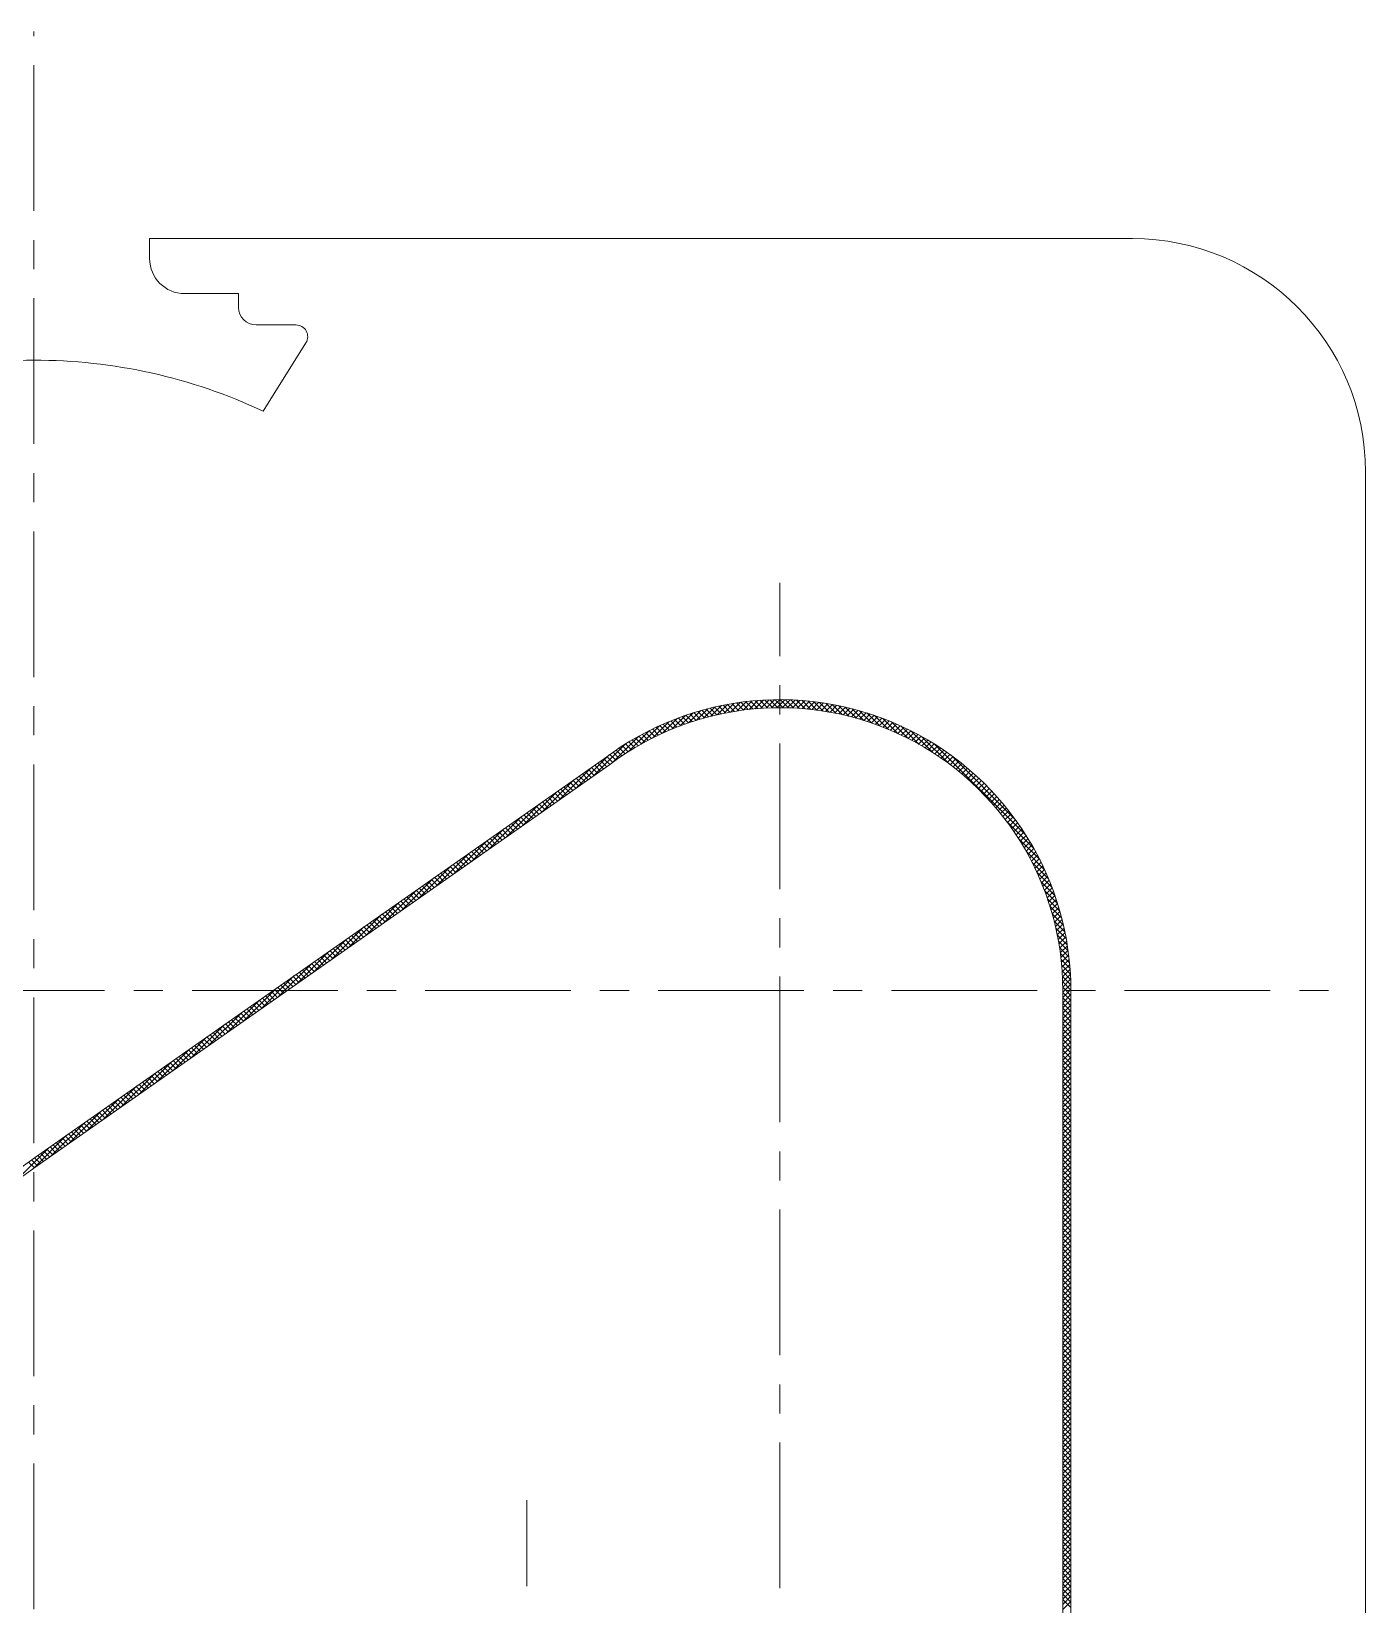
# Model space of a CAD drawing. Header units: millimetres. Extents: x 2882 to 3476, y 1065 to 1485.
# Drawn here: x 3147.49 to 3170.38, y 1157.31 to 1184.31 of the extents above; entities that cross this region are included whole.
import ezdxf

# ---------------------------------------------------------------- set-up
doc = ezdxf.new("R2010")
doc.units = ezdxf.units.MM
doc.linetypes.add('CENTERX2', pattern=[4, 2.5, -0.5, 0.5, -0.5])
for name, color, linetype, lineweight, true_color in [('1', 1, 'Continuous', 18, 0xff0000), ('2', 2, 'Continuous', 18, 0xffff00), ('3', 3, 'CENTERX2', 18, 0x00ff00)]:
    doc.layers.add(name, color=color, linetype=linetype, lineweight=lineweight, true_color=true_color)

msp = doc.modelspace()

# ---------------------------------------------------------------- linework, layer by layer
at = {"layer": '1'}
for p, q in [((3166.37891, 1180.75853), (3149.51704, 1180.75853)), ((3149.51704, 1180.41534), (3149.51704, 1180.75853)), ((3150.11704, 1179.81534), (3151.04316, 1179.81534)), ((3151.04316, 1179.81534), (3151.04316, 1179.57719)), ((3151.34316, 1179.27719), (3152.02871, 1179.27719)), ((3152.19827, 1178.97112), (3151.4638, 1177.79704)), ((3170.37891, 1176.75853), (3170.37891, 1111.50776)), ((3157.31951, 1171.83606), (3147.55588, 1164.99307)), ((3157.40518, 1171.72734), (3147.53024, 1164.80358)), ((3165.18483, 1167.85292), (3165.18483, 1120.41337)), ((3165.32322, 1167.85292), (3165.32322, 1120.41337)), ((3147.55588, 1164.99307), (3142.04128, 1160.9969)), ((3147.53024, 1164.80358), (3142.0993, 1160.86804))]:
    msp.add_line(p, q, dxfattribs=at)
for centre, radius, start, end in [((3166.37891, 1176.75853), 4, 0, 90), ((3150.11704, 1180.41534), 0.6, 180, 270), ((3151.34316, 1179.57719), 0.3, 180, 270), ((3152.02871, 1179.07719), 0.2, 327.971323, 90), ((3147.51583, 1169.46059), 9.21174, 89.910349, 115.179253), ((3147.54465, 1169.46059), 9.21174, 64.820747, 90.089651), ((3160.33024, 1167.85292), 4.99298, 0, 127.084465), ((3160.33024, 1167.85292), 4.85459, 0, 127.051655)]:
    msp.add_arc(centre, radius, start, end, dxfattribs=at)
at = {"layer": '2'}
for p, q in [((3158.76222, 1172.44731), (3158.97273, 1172.65782)), ((3158.96475, 1172.51152), (3158.85368, 1172.62258)), ((3158.89532, 1172.4906), (3159.09555, 1172.69084)), ((3159.03463, 1172.53143), (3158.92267, 1172.64339)), ((3159.10541, 1172.55046), (3158.99251, 1172.66336)), ((3159.0226, 1172.52809), (3159.21406, 1172.71954)), ((3159.1771, 1172.56857), (3159.06321, 1172.68247)), ((3159.24973, 1172.58574), (3159.13479, 1172.70068)), ((3159.1449, 1172.56058), (3159.32876, 1172.74443)), ((3159.32333, 1172.60194), (3159.20729, 1172.71799)), ((3159.26284, 1172.58871), (3159.44003, 1172.7659)), ((3159.39793, 1172.61715), (3159.28072, 1172.73435)), ((3159.47355, 1172.63133), (3159.35512, 1172.74976)), ((3159.37692, 1172.61299), (3159.54821, 1172.78428)), ((3159.55024, 1172.64444), (3159.43051, 1172.76417)), ((3159.48754, 1172.63381), (3159.65357, 1172.79984)), ((3159.62803, 1172.65646), (3159.50693, 1172.77756)), ((3159.70695, 1172.66734), (3159.58441, 1172.78988)), ((3159.59505, 1172.65152), (3159.75634, 1172.81281)), ((3159.78706, 1172.67703), (3159.66298, 1172.80112)), ((3159.69973, 1172.66639), (3159.85674, 1172.8234)), ((3159.8684, 1172.6855), (3159.74268, 1172.81121)), ((3159.8018, 1172.67867), (3159.95491, 1172.83178)), ((3159.95102, 1172.69268), (3159.82357, 1172.82013)), ((3159.90148, 1172.68854), (3160.05103, 1172.83809)), ((3160.03497, 1172.69853), (3159.90568, 1172.82782)), ((3160.12033, 1172.70297), (3159.98907, 1172.83423)), ((3159.99894, 1172.6962), (3160.14522, 1172.84247)), ((3160.20715, 1172.70595), (3160.07379, 1172.83931)), ((3160.09432, 1172.70178), (3160.23759, 1172.84504)), ((3160.29552, 1172.70739), (3160.15991, 1172.843)), ((3160.18777, 1172.70542), (3160.32825, 1172.8459)), ((3160.38551, 1172.7072), (3160.24749, 1172.84522)), ((3160.2794, 1172.70725), (3160.41729, 1172.84514)), ((3160.47722, 1172.70529), (3160.33661, 1172.8459)), ((3160.36931, 1172.70736), (3160.5048, 1172.84285)), ((3160.57076, 1172.70155), (3160.42736, 1172.84496)), ((3160.4576, 1172.70584), (3160.59085, 1172.8391)), ((3160.66625, 1172.69587), (3160.51981, 1172.8423)), ((3160.54435, 1172.70279), (3160.67551, 1172.83395)), ((3160.76381, 1172.68811), (3160.61409, 1172.83783)), ((3160.62963, 1172.69827), (3160.75883, 1172.82747)), ((3160.8636, 1172.67813), (3160.71031, 1172.83142)), ((3160.71352, 1172.69236), (3160.84089, 1172.81972)), ((3160.79608, 1172.68511), (3160.92171, 1172.81075)), ((3160.96579, 1172.66573), (3160.80859, 1172.82294)), ((3160.87735, 1172.67659), (3161.00136, 1172.80059)), ((3161.0706, 1172.65073), (3160.90909, 1172.81224)), ((3160.9574, 1172.66683), (3161.07988, 1172.78931)), ((3161.17826, 1172.63287), (3161.01199, 1172.79914)), ((3161.03627, 1172.6559), (3161.1573, 1172.77693)), ((3161.114, 1172.64383), (3161.23367, 1172.76349)), ((3161.28905, 1172.61189), (3161.11748, 1172.78345)), ((3161.19064, 1172.63066), (3161.30901, 1172.74903)), ((3161.4033, 1172.58743), (3161.22581, 1172.76493)), ((3161.26621, 1172.61643), (3161.38336, 1172.73358)), ((3161.52144, 1172.5591), (3161.33724, 1172.7433)), ((3161.34076, 1172.60118), (3161.45675, 1172.71716)), ((3161.41431, 1172.58492), (3161.5292, 1172.69981)), ((3161.64396, 1172.52638), (3161.4521, 1172.71824)), ((3161.4869, 1172.56771), (3161.60074, 1172.68155)), ((3161.55854, 1172.54955), (3161.6714, 1172.66241)), ((3161.77151, 1172.48863), (3161.57081, 1172.68933)), ((3161.62928, 1172.53048), (3161.74119, 1172.6424)), ((3161.90492, 1172.44503), (3161.69386, 1172.65609)), ((3157.94964, 1172.08374), (3158.26438, 1172.39848)), ((3158.14213, 1172.18642), (3158.42297, 1172.46727)), ((3158.31072, 1172.26751), (3158.20651, 1172.37173)), ((3158.3727, 1172.29534), (3158.26794, 1172.4001)), ((3158.31495, 1172.26945), (3158.57135, 1172.52584)), ((3158.4354, 1172.32245), (3158.33008, 1172.42777)), ((3158.49883, 1172.34881), (3158.39292, 1172.45473)), ((3158.56302, 1172.37443), (3158.45647, 1172.48097)), ((3158.47387, 1172.33856), (3158.71154, 1172.57624)), ((3158.62797, 1172.39928), (3158.52076, 1172.50649)), ((3158.6937, 1172.42335), (3158.5858, 1172.53125)), ((3158.62224, 1172.39713), (3158.84499, 1172.61988)), ((3158.76023, 1172.44663), (3158.65159, 1172.55526)), ((3158.82757, 1172.46909), (3158.71816, 1172.5785)), ((3158.89573, 1172.49073), (3158.78552, 1172.60094)), ((3161.69912, 1172.51052), (3161.81014, 1172.62154)), ((3161.76809, 1172.48969), (3161.87827, 1172.59987)), ((3162.04527, 1172.39448), (3161.82186, 1172.61789)), ((3161.83622, 1172.46802), (3161.94558, 1172.57738)), ((3161.90351, 1172.44551), (3162.01211, 1172.55411)), ((3162.1941, 1172.33546), (3161.95561, 1172.57394)), ((3161.97, 1172.42219), (3162.07787, 1172.53006)), ((3162.03569, 1172.39808), (3162.14287, 1172.50526)), ((3162.3536, 1172.26575), (3162.09617, 1172.52319)), ((3162.10061, 1172.37319), (3162.20712, 1172.47971)), ((3162.16476, 1172.34754), (3162.27065, 1172.45343)), ((3162.22816, 1172.32114), (3162.33345, 1172.42643)), ((3162.52723, 1172.18193), (3162.24499, 1172.46417)), ((3162.29082, 1172.294), (3162.39555, 1172.39873)), ((3162.35276, 1172.26614), (3162.45695, 1172.37033)), ((3162.72089, 1172.07807), (3162.40414, 1172.39481)), ((3157.13298, 1171.53648), (3157.68261, 1172.08611)), ((3157.43875, 1171.75246), (3157.90191, 1172.21561)), ((3157.7839, 1171.98611), (3157.6834, 1172.08661)), ((3157.72592, 1171.94982), (3158.09244, 1172.31634)), ((3157.83979, 1172.02002), (3157.73897, 1172.12085)), ((3157.89633, 1172.05329), (3157.79516, 1172.15446)), ((3157.95351, 1172.08591), (3157.85198, 1172.18744)), ((3158.01135, 1172.11787), (3157.90943, 1172.21979)), ((3158.06986, 1172.14917), (3157.96753, 1172.2515)), ((3158.12904, 1172.17979), (3158.02628, 1172.28255)), ((3158.18891, 1172.20973), (3158.08568, 1172.31295)), ((3158.24946, 1172.23897), (3158.14576, 1172.34268)), ((3162.41399, 1172.23756), (3162.51767, 1172.34124)), ((3162.47451, 1172.20828), (3162.57771, 1172.31148)), ((3162.53434, 1172.17831), (3162.63708, 1172.28105)), ((3162.94665, 1171.94211), (3162.57685, 1172.31192)), ((3162.59349, 1172.14766), (3162.6958, 1172.24997)), ((3162.65197, 1172.11633), (3162.75386, 1172.21823)), ((3162.70977, 1172.08434), (3162.81129, 1172.18585)), ((3162.76693, 1172.05169), (3162.86808, 1172.15284)), ((3163.2389, 1171.73966), (3162.76848, 1172.21008)), ((3162.82343, 1172.01838), (3162.92423, 1172.11919)), ((3162.87928, 1171.98444), (3162.97977, 1172.08493)), ((3156.83249, 1171.3258), (3157.40842, 1171.90173)), ((3157.41024, 1171.73115), (3157.31145, 1171.82995)), ((3157.46178, 1171.76942), (3157.36279, 1171.86841)), ((3157.51392, 1171.80708), (3157.41473, 1171.90627)), ((3157.56667, 1171.84413), (3157.46726, 1171.94355)), ((3157.62004, 1171.88056), (3157.52039, 1171.98022)), ((3157.67404, 1171.91637), (3157.57412, 1172.01629)), ((3157.72865, 1171.95156), (3157.62845, 1172.05176)), ((3162.9345, 1171.94986), (3163.03469, 1172.05004)), ((3162.98909, 1171.91464), (3163.089, 1172.01455)), ((3164.55606, 1170.51231), (3162.98963, 1172.07874)), ((3163.04305, 1171.8788), (3163.1427, 1171.97845)), ((3163.09639, 1171.84234), (3163.1958, 1171.94174)), ((3163.14912, 1171.80526), (3163.2483, 1171.90444)), ((3163.20123, 1171.76757), (3163.30021, 1171.86655)), ((3163.25273, 1171.72927), (3163.35152, 1171.82806)), ((3164.36752, 1170.79065), (3163.26797, 1171.8902)), ((3156.53205, 1171.11516), (3157.09699, 1171.6801)), ((3157.04087, 1171.47191), (3156.94159, 1171.57119)), ((3157.09366, 1171.50892), (3156.99439, 1171.60819)), ((3157.14645, 1171.54593), (3157.04719, 1171.6452)), ((3157.19924, 1171.58294), (3157.09999, 1171.6822)), ((3157.25203, 1171.61996), (3157.15278, 1171.71921)), ((3157.30482, 1171.65697), (3157.20558, 1171.75621)), ((3157.35931, 1171.69228), (3157.25838, 1171.79321)), ((3163.30363, 1171.69037), (3163.40225, 1171.78899)), ((3163.35393, 1171.65086), (3163.4524, 1171.74933)), ((3163.40363, 1171.61076), (3163.50196, 1171.70909)), ((3163.45273, 1171.57006), (3163.55095, 1171.66827)), ((3163.50124, 1171.52876), (3163.59935, 1171.62688)), ((3163.54916, 1171.48688), (3163.64719, 1171.58491)), ((3156.23184, 1170.90475), (3156.79678, 1171.4697)), ((3156.61856, 1171.1758), (3156.51921, 1171.27515)), ((3156.67135, 1171.21281), (3156.57319, 1171.31097)), ((3156.72414, 1171.24983), (3156.6248, 1171.34916)), ((3156.77693, 1171.28684), (3156.6776, 1171.38617)), ((3156.82972, 1171.32385), (3156.7304, 1171.42317)), ((3156.88251, 1171.36087), (3156.7832, 1171.46017)), ((3156.93529, 1171.39788), (3156.83599, 1171.49718)), ((3156.98808, 1171.43489), (3156.88879, 1171.53418)), ((3163.59648, 1171.4444), (3163.69445, 1171.54236)), ((3163.64322, 1171.40134), (3163.74113, 1171.49925)), ((3163.68937, 1171.35768), (3163.78724, 1171.45556)), ((3163.73493, 1171.31344), (3163.83279, 1171.4113)), ((3163.7799, 1171.26861), (3163.87776, 1171.36647)), ((3163.82429, 1171.22319), (3163.92216, 1171.32106)), ((3163.86808, 1171.17719), (3163.96599, 1171.27509)), ((3155.63142, 1170.48394), (3156.19637, 1171.04889)), ((3155.93163, 1170.69435), (3156.49658, 1171.25929)), ((3156.24898, 1170.91676), (3156.14962, 1171.01612)), ((3156.30178, 1170.95377), (3156.20242, 1171.05313)), ((3156.35457, 1170.99077), (3156.25522, 1171.09013)), ((3156.40737, 1171.02778), (3156.30801, 1171.12714)), ((3156.46017, 1171.06478), (3156.36081, 1171.16414)), ((3156.51297, 1171.10179), (3156.41361, 1171.20114)), ((3156.56577, 1171.13879), (3156.46641, 1171.23815)), ((3163.91129, 1171.13059), (3164.00924, 1171.22854)), ((3163.95391, 1171.08341), (3164.05193, 1171.18142)), ((3163.99594, 1171.03564), (3164.09404, 1171.13373)), ((3164.03738, 1170.98728), (3164.13557, 1171.08546)), ((3164.07823, 1170.93832), (3164.17653, 1171.03662)), ((3155.33121, 1170.27354), (3155.89616, 1170.83848)), ((3155.87939, 1170.65773), (3155.78003, 1170.75709)), ((3155.93219, 1170.69474), (3155.83283, 1170.7941)), ((3155.98499, 1170.73174), (3155.88563, 1170.8311)), ((3156.03778, 1170.76875), (3155.93843, 1170.8681)), ((3156.09058, 1170.80575), (3155.99122, 1170.90511)), ((3156.14338, 1170.84276), (3156.04402, 1170.94211)), ((3156.19618, 1170.87976), (3156.09682, 1170.97912)), ((3164.11848, 1170.88876), (3164.21691, 1170.9872)), ((3164.15813, 1170.83861), (3164.25671, 1170.93719)), ((3164.19718, 1170.78786), (3164.29592, 1170.88661)), ((3164.6874, 1170.29116), (3164.21698, 1170.76158)), ((3164.23562, 1170.7365), (3164.33455, 1170.83543)), ((3164.27346, 1170.68454), (3164.37259, 1170.78367)), ((3155.03101, 1170.06313), (3155.59595, 1170.62808)), ((3155.5098, 1170.3987), (3155.41044, 1170.49806)), ((3155.5626, 1170.43571), (3155.46324, 1170.53506)), ((3155.6154, 1170.47271), (3155.51604, 1170.57207)), ((3155.6682, 1170.50972), (3155.56884, 1170.60907)), ((3155.721, 1170.54672), (3155.62164, 1170.64608)), ((3155.77379, 1170.58372), (3155.67444, 1170.68308)), ((3155.82659, 1170.62073), (3155.72723, 1170.72009)), ((3164.31069, 1170.63197), (3164.41004, 1170.73131)), ((3164.3473, 1170.57878), (3164.44689, 1170.67836)), ((3164.38329, 1170.52497), (3164.48313, 1170.62481)), ((3164.41866, 1170.47053), (3164.51878, 1170.57065)), ((3164.78924, 1170.09952), (3164.41943, 1170.46933)), ((3164.4534, 1170.41547), (3164.55381, 1170.51588)), ((3154.43059, 1169.64232), (3154.99554, 1170.20726)), ((3154.7308, 1169.85272), (3155.29574, 1170.41767)), ((3155.08742, 1170.10267), (3154.98806, 1170.20203)), ((3155.14022, 1170.13967), (3155.04086, 1170.23903)), ((3155.19301, 1170.17668), (3155.09366, 1170.27603)), ((3155.24581, 1170.21368), (3155.14645, 1170.31304)), ((3155.29861, 1170.25068), (3155.19925, 1170.35004)), ((3155.35141, 1170.28769), (3155.25205, 1170.38705)), ((3155.40421, 1170.32469), (3155.30485, 1170.42405)), ((3155.457, 1170.3617), (3155.35765, 1170.46106)), ((3164.4875, 1170.35976), (3164.58823, 1170.46049)), ((3164.52096, 1170.30342), (3164.62202, 1170.40448)), ((3164.55377, 1170.24643), (3164.65519, 1170.34785)), ((3164.87213, 1169.92682), (3164.55539, 1170.24357)), ((3164.58592, 1170.18878), (3164.68773, 1170.29058)), ((3164.61741, 1170.13047), (3164.71962, 1170.23267)), ((3154.13038, 1169.43191), (3154.69533, 1169.99686)), ((3154.71783, 1169.84364), (3154.61847, 1169.94299)), ((3154.77063, 1169.88064), (3154.67127, 1169.98)), ((3154.82343, 1169.91765), (3154.72407, 1170.017)), ((3154.87622, 1169.95465), (3154.77687, 1170.05401)), ((3154.92902, 1169.99165), (3154.82967, 1170.09101)), ((3154.98182, 1170.02866), (3154.88246, 1170.12802)), ((3155.03462, 1170.06566), (3154.93526, 1170.16502)), ((3164.64823, 1170.07148), (3164.75087, 1170.17412)), ((3164.94149, 1169.76767), (3164.65925, 1170.0499)), ((3164.67837, 1170.01182), (3164.78146, 1170.1149)), ((3164.70782, 1169.95146), (3164.81138, 1170.05503)), ((3164.73657, 1169.89041), (3164.84063, 1169.99447)), ((3164.76461, 1169.82864), (3164.8692, 1169.93324)), ((3153.83017, 1169.22151), (3154.39512, 1169.78645)), ((3154.34824, 1169.58461), (3154.24889, 1169.68396)), ((3154.40104, 1169.62161), (3154.30168, 1169.72097)), ((3154.45384, 1169.65861), (3154.35448, 1169.75797)), ((3154.50664, 1169.69562), (3154.40728, 1169.79498)), ((3154.55944, 1169.73262), (3154.46008, 1169.83198)), ((3154.61223, 1169.76963), (3154.51288, 1169.86899)), ((3154.66503, 1169.80663), (3154.56567, 1169.90599)), ((3165.00051, 1169.61885), (3164.74307, 1169.87628)), ((3164.79192, 1169.76616), (3164.89707, 1169.87131)), ((3165.05126, 1169.47829), (3164.81278, 1169.71678)), ((3164.8185, 1169.70294), (3164.92425, 1169.80868)), ((3164.84434, 1169.63897), (3164.9507, 1169.74533)), ((3164.86942, 1169.57425), (3164.97643, 1169.68126)), ((3153.52997, 1169.0111), (3154.09491, 1169.57605)), ((3153.92586, 1169.28857), (3153.8265, 1169.38793)), ((3153.97866, 1169.32557), (3153.8793, 1169.42493)), ((3154.03145, 1169.36258), (3153.9321, 1169.46194)), ((3154.08425, 1169.39958), (3153.98489, 1169.49894)), ((3154.13705, 1169.43659), (3154.03769, 1169.53595)), ((3154.18985, 1169.47359), (3154.09049, 1169.57295)), ((3154.24265, 1169.5106), (3154.14329, 1169.60995)), ((3154.29545, 1169.5476), (3154.19609, 1169.64696)), ((3165.09521, 1169.34454), (3164.8718, 1169.56795)), ((3164.89372, 1169.50874), (3165.00141, 1169.61644)), ((3164.91723, 1169.44245), (3165.02565, 1169.55087)), ((3165.13341, 1169.21654), (3164.92235, 1169.4276)), ((3164.93993, 1169.37536), (3165.04911, 1169.48453)), ((3164.96181, 1169.30743), (3165.07179, 1169.41741)), ((3152.92955, 1168.59029), (3153.49449, 1169.15524)), ((3153.22976, 1168.8007), (3153.7947, 1169.36564)), ((3153.55627, 1169.02954), (3153.45691, 1169.1289)), ((3153.60907, 1169.06654), (3153.50971, 1169.1659)), ((3153.66187, 1169.10355), (3153.56251, 1169.20291)), ((3153.71467, 1169.14055), (3153.61531, 1169.23991)), ((3153.76746, 1169.17756), (3153.66811, 1169.27691)), ((3153.82026, 1169.21456), (3153.7209, 1169.31392)), ((3153.87306, 1169.25157), (3153.7737, 1169.35092)), ((3165.16665, 1169.09349), (3164.96595, 1169.29419)), ((3164.98285, 1169.23867), (3165.09366, 1169.34948)), ((3165.00302, 1169.16904), (3165.11472, 1169.28073)), ((3165.19556, 1168.97478), (3165.0037, 1169.16664)), ((3165.02231, 1169.09853), (3165.13494, 1169.21115)), ((3165.04069, 1169.0271), (3165.15429, 1169.1407)), ((3152.62934, 1168.37989), (3153.19429, 1168.94483)), ((3153.18668, 1168.77051), (3153.08733, 1168.86987)), ((3153.23948, 1168.80751), (3153.14012, 1168.90687)), ((3153.29228, 1168.84452), (3153.19292, 1168.94388)), ((3153.34508, 1168.88152), (3153.24572, 1168.98088)), ((3153.39788, 1168.91853), (3153.29852, 1169.01788)), ((3153.45067, 1168.95553), (3153.35132, 1169.05489)), ((3153.50347, 1168.99253), (3153.40411, 1169.09189)), ((3165.22062, 1168.85992), (3165.03642, 1169.04412)), ((3165.05814, 1168.95475), (3165.17277, 1169.06938)), ((3165.24225, 1168.74848), (3165.06475, 1168.92598)), ((3165.07463, 1168.88143), (3165.19035, 1168.99715)), ((3165.09013, 1168.80713), (3165.20699, 1168.92399)), ((3165.10461, 1168.73181), (3165.22268, 1168.84988)), ((3152.32913, 1168.16948), (3152.89408, 1168.73443)), ((3152.7643, 1168.47447), (3152.66494, 1168.57383)), ((3152.8171, 1168.51148), (3152.71774, 1168.61084)), ((3152.8699, 1168.54848), (3152.77054, 1168.64784)), ((3152.92269, 1168.58549), (3152.82334, 1168.68484)), ((3152.97549, 1168.62249), (3152.87613, 1168.72185)), ((3153.02829, 1168.6595), (3152.92893, 1168.75885)), ((3153.08109, 1168.6965), (3152.98173, 1168.79586)), ((3153.13389, 1168.7335), (3153.03453, 1168.83286)), ((3165.26077, 1168.64016), (3165.08921, 1168.81172)), ((3165.27646, 1168.53467), (3165.11019, 1168.70094)), ((3165.11804, 1168.65544), (3165.23738, 1168.77478)), ((3165.28956, 1168.43177), (3165.12805, 1168.59328)), ((3165.13038, 1168.57798), (3165.25107, 1168.69867)), ((3165.1416, 1168.49939), (3165.26371, 1168.62151)), ((3151.72872, 1167.74867), (3152.29366, 1168.31361)), ((3152.02893, 1167.95907), (3152.59387, 1168.52402)), ((3152.39471, 1168.21544), (3152.29535, 1168.3148)), ((3152.44751, 1168.25245), (3152.34815, 1168.3518)), ((3152.50031, 1168.28945), (3152.40095, 1168.38881)), ((3152.55311, 1168.32646), (3152.45375, 1168.42581)), ((3152.6059, 1168.36346), (3152.50655, 1168.46282)), ((3152.6587, 1168.40046), (3152.55934, 1168.49982)), ((3152.7115, 1168.43747), (3152.61214, 1168.53683)), ((3165.30026, 1168.33127), (3165.14305, 1168.48847)), ((3165.15164, 1168.41963), (3165.27527, 1168.54326)), ((3165.30874, 1168.23299), (3165.15545, 1168.38628)), ((3165.16047, 1168.33866), (3165.2857, 1168.46389)), ((3165.16804, 1168.25642), (3165.29497, 1168.38335)), ((3151.42851, 1167.53826), (3151.99345, 1168.10321)), ((3152.02512, 1167.95641), (3151.92577, 1168.05577)), ((3152.07792, 1167.99342), (3151.97856, 1168.09277)), ((3152.13072, 1168.03042), (3152.03136, 1168.12978)), ((3152.18352, 1168.06742), (3152.08416, 1168.16678)), ((3152.23632, 1168.10443), (3152.13696, 1168.20379)), ((3152.28912, 1168.14143), (3152.18976, 1168.24079)), ((3152.34191, 1168.17844), (3152.24256, 1168.2778)), ((3165.31515, 1168.13677), (3165.16543, 1168.28649)), ((3165.31962, 1168.04249), (3165.17319, 1168.18893)), ((3165.17428, 1168.17286), (3165.30302, 1168.3016)), ((3165.32228, 1167.95004), (3165.17887, 1168.09344)), ((3165.17914, 1168.08792), (3165.30982, 1168.21859)), ((3165.18256, 1168.00153), (3165.31529, 1168.13427)), ((3165.18445, 1167.91363), (3165.31939, 1168.04856)), ((3151.1283, 1167.32786), (3151.69325, 1167.8928)), ((3151.65554, 1167.69738), (3151.55618, 1167.79674)), ((3151.70834, 1167.73438), (3151.60898, 1167.83374)), ((3151.76113, 1167.77139), (3151.66178, 1167.87075)), ((3151.81393, 1167.80839), (3151.71457, 1167.90775)), ((3151.86673, 1167.8454), (3151.76737, 1167.94476)), ((3151.91953, 1167.8824), (3151.82017, 1167.98176)), ((3151.97233, 1167.91941), (3151.87297, 1168.01876)), ((3165.32322, 1167.85929), (3165.18261, 1167.9999)), ((3165.32322, 1167.76949), (3165.18452, 1167.90819)), ((3165.32322, 1167.67968), (3165.18471, 1167.8182)), ((3165.18475, 1167.82412), (3165.32204, 1167.96142)), ((3165.18483, 1167.7344), (3165.32318, 1167.87275)), ((3165.18483, 1167.6446), (3165.32322, 1167.78299)), ((3150.82809, 1167.11745), (3151.39304, 1167.6824)), ((3151.23315, 1167.40135), (3151.13379, 1167.5007)), ((3151.28595, 1167.43835), (3151.18659, 1167.53771)), ((3151.33875, 1167.47535), (3151.23939, 1167.57471)), ((3151.39155, 1167.51236), (3151.29219, 1167.61172)), ((3151.44435, 1167.54936), (3151.34499, 1167.64872)), ((3151.49714, 1167.58637), (3151.39779, 1167.68573)), ((3151.54994, 1167.62337), (3151.45058, 1167.72273)), ((3151.60274, 1167.66038), (3151.50338, 1167.75973)), ((3165.32322, 1167.58988), (3165.18483, 1167.72827)), ((3165.18483, 1167.5548), (3165.32322, 1167.69319)), ((3165.32322, 1167.50008), (3165.18483, 1167.63847)), ((3165.18483, 1167.46499), (3165.32322, 1167.60338)), ((3165.32322, 1167.41028), (3165.18483, 1167.54867)), ((3165.18483, 1167.37519), (3165.32322, 1167.51358)), ((3150.22768, 1166.69664), (3150.79262, 1167.26159)), ((3150.52788, 1166.90705), (3151.09283, 1167.47199)), ((3150.86357, 1167.14231), (3150.76421, 1167.24167)), ((3150.91636, 1167.17932), (3150.81701, 1167.27868)), ((3150.96916, 1167.21632), (3150.8698, 1167.31568)), ((3151.02196, 1167.25333), (3150.9226, 1167.35269)), ((3151.07476, 1167.29033), (3150.9754, 1167.38969)), ((3151.12756, 1167.32734), (3151.0282, 1167.42669)), ((3151.18035, 1167.36434), (3151.081, 1167.4637)), ((3165.32322, 1167.32047), (3165.18483, 1167.45886)), ((3165.18483, 1167.28539), (3165.32322, 1167.42378)), ((3165.32322, 1167.23067), (3165.18483, 1167.36906)), ((3165.18483, 1167.19559), (3165.32322, 1167.33398)), ((3165.32322, 1167.14087), (3165.18483, 1167.27926)), ((3165.18483, 1167.10578), (3165.32322, 1167.24417)), ((3149.92747, 1166.48624), (3150.49241, 1167.05118)), ((3150.49398, 1166.88328), (3150.39462, 1166.98264)), ((3150.54678, 1166.92029), (3150.44742, 1167.01965)), ((3150.59957, 1166.95729), (3150.50022, 1167.05665)), ((3150.65237, 1166.9943), (3150.55301, 1167.09365)), ((3150.70517, 1167.0313), (3150.60581, 1167.13066)), ((3150.75797, 1167.06831), (3150.65861, 1167.16766)), ((3150.81077, 1167.10531), (3150.71141, 1167.20467)), ((3165.32322, 1167.05107), (3165.18483, 1167.18946)), ((3165.18483, 1167.01598), (3165.32322, 1167.15437)), ((3165.32322, 1166.96126), (3165.18483, 1167.09965)), ((3165.18483, 1166.92618), (3165.32322, 1167.06457)), ((3165.32322, 1166.87146), (3165.18483, 1167.00985)), ((3165.18483, 1166.83638), (3165.32322, 1166.97477)), ((3149.62726, 1166.27583), (3150.19221, 1166.84078)), ((3150.07159, 1166.58725), (3149.97224, 1166.68661)), ((3150.12439, 1166.62425), (3150.02503, 1166.72361)), ((3150.17719, 1166.66126), (3150.07783, 1166.76062)), ((3150.22999, 1166.69826), (3150.13063, 1166.79762)), ((3150.28279, 1166.73527), (3150.18343, 1166.83462)), ((3150.33558, 1166.77227), (3150.23623, 1166.87163)), ((3150.38838, 1166.80927), (3150.28902, 1166.90863)), ((3150.44118, 1166.84628), (3150.34182, 1166.94564)), ((3165.32322, 1166.78166), (3165.18483, 1166.92005)), ((3165.18483, 1166.74657), (3165.32322, 1166.88496)), ((3165.32322, 1166.69186), (3165.18483, 1166.83024)), ((3165.18483, 1166.65677), (3165.32322, 1166.79516)), ((3165.32322, 1166.60205), (3165.18483, 1166.74044)), ((3165.18483, 1166.56697), (3165.32322, 1166.70536)), ((3149.02684, 1165.85502), (3149.59179, 1166.41997)), ((3149.32705, 1166.06543), (3149.892, 1166.63037)), ((3149.70201, 1166.32822), (3149.60265, 1166.42758)), ((3149.7548, 1166.36522), (3149.65545, 1166.46458)), ((3149.8076, 1166.40223), (3149.70824, 1166.50158)), ((3149.8604, 1166.43923), (3149.76104, 1166.53859)), ((3149.9132, 1166.47623), (3149.81384, 1166.57559)), ((3149.966, 1166.51324), (3149.86664, 1166.6126)), ((3150.01879, 1166.55024), (3149.91944, 1166.6496)), ((3165.32322, 1166.51225), (3165.18483, 1166.65064)), ((3165.18483, 1166.47717), (3165.32322, 1166.61556)), ((3165.32322, 1166.42245), (3165.18483, 1166.56084)), ((3165.18483, 1166.38736), (3165.32322, 1166.52575)), ((3165.32322, 1166.33265), (3165.18483, 1166.47103)), ((3165.18483, 1166.29756), (3165.32322, 1166.43595)), ((3148.72664, 1165.64461), (3149.29158, 1166.20956)), ((3149.33242, 1166.06919), (3149.23306, 1166.16854)), ((3149.38522, 1166.10619), (3149.28586, 1166.20555)), ((3149.43802, 1166.1432), (3149.33866, 1166.24255)), ((3149.49081, 1166.1802), (3149.39146, 1166.27956)), ((3149.54361, 1166.2172), (3149.44425, 1166.31656)), ((3149.59641, 1166.25421), (3149.49705, 1166.35357)), ((3149.64921, 1166.29121), (3149.54985, 1166.39057)), ((3165.32322, 1166.24284), (3165.18483, 1166.38123)), ((3165.18483, 1166.20776), (3165.32322, 1166.34615)), ((3165.32322, 1166.15304), (3165.18483, 1166.29143)), ((3165.18483, 1166.11796), (3165.32322, 1166.25635)), ((3165.32322, 1166.06324), (3165.18483, 1166.20163)), ((3165.18483, 1166.02815), (3165.32322, 1166.16654)), ((3148.42643, 1165.43421), (3148.99137, 1165.99915)), ((3148.91003, 1165.77315), (3148.81068, 1165.87251)), ((3148.96283, 1165.81016), (3148.86347, 1165.90951)), ((3149.01563, 1165.84716), (3148.91627, 1165.94652)), ((3149.06843, 1165.88416), (3148.96907, 1165.98352)), ((3149.12123, 1165.92117), (3149.02187, 1166.02053)), ((3149.17402, 1165.95817), (3149.07467, 1166.05753)), ((3149.22682, 1165.99518), (3149.12746, 1166.09454)), ((3149.27962, 1166.03218), (3149.18026, 1166.13154)), ((3165.32322, 1165.97343), (3165.18483, 1166.11182)), ((3165.18483, 1165.93835), (3165.32322, 1166.07674)), ((3165.32322, 1165.88363), (3165.18483, 1166.02202)), ((3165.18483, 1165.84855), (3165.32322, 1165.98694)), ((3165.32322, 1165.79383), (3165.18483, 1165.93222)), ((3165.18483, 1165.75875), (3165.32322, 1165.89714)), ((3148.12622, 1165.2238), (3148.69117, 1165.78875)), ((3148.54045, 1165.51412), (3148.44109, 1165.61348)), ((3148.59324, 1165.55112), (3148.49389, 1165.65048)), ((3148.64604, 1165.58813), (3148.54668, 1165.68749)), ((3148.69884, 1165.62513), (3148.59948, 1165.72449)), ((3148.75164, 1165.66214), (3148.65228, 1165.7615)), ((3148.80444, 1165.69914), (3148.70508, 1165.7985)), ((3148.85724, 1165.73615), (3148.75788, 1165.8355)), ((3165.32322, 1165.70403), (3165.18483, 1165.84242)), ((3165.18483, 1165.66894), (3165.32322, 1165.80733)), ((3165.32322, 1165.61422), (3165.18483, 1165.75261)), ((3165.18483, 1165.57914), (3165.32322, 1165.71753)), ((3165.32322, 1165.52442), (3165.18483, 1165.66281)), ((3165.18483, 1165.48934), (3165.32322, 1165.62773)), ((3147.51627, 1164.79346), (3148.09075, 1165.36794)), ((3147.82601, 1165.0134), (3148.39096, 1165.57834)), ((3148.17086, 1165.25509), (3148.0715, 1165.35445)), ((3148.22366, 1165.29209), (3148.1243, 1165.39145)), ((3148.27646, 1165.3291), (3148.1771, 1165.42846)), ((3148.32925, 1165.3661), (3148.2299, 1165.46546)), ((3148.38205, 1165.40311), (3148.28269, 1165.50247)), ((3148.43485, 1165.44011), (3148.33549, 1165.53947)), ((3148.48765, 1165.47712), (3148.38829, 1165.57647)), ((3165.32322, 1165.43462), (3165.18483, 1165.57301)), ((3165.18483, 1165.39954), (3165.32322, 1165.53793)), ((3165.32322, 1165.34482), (3165.18483, 1165.48321)), ((3165.18483, 1165.30973), (3165.32322, 1165.44812)), ((3165.32322, 1165.25501), (3165.18483, 1165.3934)), ((3165.18483, 1165.21993), (3165.32322, 1165.35832)), ((3147.19012, 1164.55712), (3147.79054, 1165.15753)), ((3147.80127, 1164.99606), (3147.70191, 1165.09542)), ((3147.85407, 1165.03306), (3147.75471, 1165.13242)), ((3147.90687, 1165.07007), (3147.80751, 1165.16943)), ((3147.95967, 1165.10707), (3147.86031, 1165.20643)), ((3148.01247, 1165.14408), (3147.91311, 1165.24343)), ((3148.06526, 1165.18108), (3147.96591, 1165.28044)), ((3148.11806, 1165.21809), (3148.0187, 1165.31744)), ((3165.32322, 1165.16521), (3165.18483, 1165.3036)), ((3165.18483, 1165.13013), (3165.32322, 1165.26852)), ((3165.32322, 1165.07541), (3165.18483, 1165.2138)), ((3165.18483, 1165.04033), (3165.32322, 1165.17872)), ((3165.32322, 1164.98561), (3165.18483, 1165.124)), ((3165.18483, 1164.95052), (3165.32322, 1165.08891)), ((3147.53865, 1164.80967), (3147.43955, 1164.90877)), ((3147.59155, 1164.84657), (3147.49162, 1164.9465)), ((3147.64434, 1164.88358), (3147.54369, 1164.98423)), ((3147.69713, 1164.9206), (3147.59632, 1165.02141)), ((3147.74847, 1164.95905), (3147.64912, 1165.05841)), ((3165.32322, 1164.8958), (3165.18483, 1165.03419)), ((3165.18483, 1164.86072), (3165.32322, 1164.99911)), ((3165.32322, 1164.806), (3165.18483, 1164.94439)), ((3165.18483, 1164.77092), (3165.32322, 1164.90931)), ((3165.32322, 1164.7162), (3165.18483, 1164.85459)), ((3165.18483, 1164.68112), (3165.32322, 1164.8195)), ((3165.32322, 1164.6264), (3165.18483, 1164.76479)), ((3165.18483, 1164.59131), (3165.32322, 1164.7297)), ((3165.32322, 1164.53659), (3165.18483, 1164.67498)), ((3165.18483, 1164.50151), (3165.32322, 1164.6399)), ((3165.32322, 1164.44679), (3165.18483, 1164.58518)), ((3165.18483, 1164.41171), (3165.32322, 1164.5501)), ((3165.32322, 1164.35699), (3165.18483, 1164.49538)), ((3165.18483, 1164.32191), (3165.32322, 1164.46029)), ((3165.32322, 1164.26719), (3165.18483, 1164.40558)), ((3165.18483, 1164.2321), (3165.32322, 1164.37049)), ((3165.32322, 1164.17738), (3165.18483, 1164.31577)), ((3165.18483, 1164.1423), (3165.32322, 1164.28069)), ((3165.32322, 1164.08758), (3165.18483, 1164.22597)), ((3165.18483, 1164.0525), (3165.32322, 1164.19089)), ((3165.32322, 1163.99778), (3165.18483, 1164.13617)), ((3165.18483, 1163.96269), (3165.32322, 1164.10108)), ((3165.32322, 1163.90798), (3165.18483, 1164.04637)), ((3165.18483, 1163.87289), (3165.32322, 1164.01128)), ((3165.32322, 1163.81817), (3165.18483, 1163.95656)), ((3165.18483, 1163.78309), (3165.32322, 1163.92148)), ((3165.32322, 1163.72837), (3165.18483, 1163.86676)), ((3165.18483, 1163.69329), (3165.32322, 1163.83168)), ((3165.32322, 1163.63857), (3165.18483, 1163.77696)), ((3165.18483, 1163.60348), (3165.32322, 1163.74187)), ((3165.32322, 1163.54877), (3165.18483, 1163.68716)), ((3165.18483, 1163.51368), (3165.32322, 1163.65207)), ((3165.32322, 1163.45896), (3165.18483, 1163.59735)), ((3165.18483, 1163.42388), (3165.32322, 1163.56227)), ((3165.32322, 1163.36916), (3165.18483, 1163.50755)), ((3165.18483, 1163.33408), (3165.32322, 1163.47247)), ((3165.32322, 1163.27936), (3165.18483, 1163.41775)), ((3165.18483, 1163.24427), (3165.32322, 1163.38266)), ((3165.32322, 1163.18956), (3165.18483, 1163.32795)), ((3165.18483, 1163.15447), (3165.32322, 1163.29286)), ((3165.32322, 1163.09975), (3165.18483, 1163.23814)), ((3165.18483, 1163.06467), (3165.32322, 1163.20306)), ((3165.32322, 1163.00995), (3165.18483, 1163.14834)), ((3165.18483, 1162.97487), (3165.32322, 1163.11326)), ((3165.32322, 1162.92015), (3165.18483, 1163.05854)), ((3165.18483, 1162.88506), (3165.32322, 1163.02345)), ((3165.32322, 1162.83035), (3165.18483, 1162.96873)), ((3165.18483, 1162.79526), (3165.32322, 1162.93365)), ((3165.32322, 1162.74054), (3165.18483, 1162.87893)), ((3165.18483, 1162.70546), (3165.32322, 1162.84385)), ((3165.32322, 1162.65074), (3165.18483, 1162.78913)), ((3165.18483, 1162.61566), (3165.32322, 1162.75405)), ((3165.32322, 1162.56094), (3165.18483, 1162.69933)), ((3165.18483, 1162.52585), (3165.32322, 1162.66424)), ((3165.32322, 1162.47114), (3165.18483, 1162.60952)), ((3165.18483, 1162.43605), (3165.32322, 1162.57444)), ((3165.32322, 1162.38133), (3165.18483, 1162.51972)), ((3165.18483, 1162.34625), (3165.32322, 1162.48464)), ((3165.32322, 1162.29153), (3165.18483, 1162.42992)), ((3165.18483, 1162.25645), (3165.32322, 1162.39484)), ((3165.32322, 1162.20173), (3165.18483, 1162.34012)), ((3165.18483, 1162.16664), (3165.32322, 1162.30503)), ((3165.32322, 1162.11192), (3165.18483, 1162.25031)), ((3165.18483, 1162.07684), (3165.32322, 1162.21523)), ((3165.32322, 1162.02212), (3165.18483, 1162.16051)), ((3165.18483, 1161.98704), (3165.32322, 1162.12543)), ((3165.32322, 1161.93232), (3165.18483, 1162.07071)), ((3165.18483, 1161.89724), (3165.32322, 1162.03563)), ((3165.32322, 1161.84252), (3165.18483, 1161.98091)), ((3165.18483, 1161.80743), (3165.32322, 1161.94582)), ((3165.32322, 1161.75271), (3165.18483, 1161.8911)), ((3165.18483, 1161.71763), (3165.32322, 1161.85602)), ((3165.32322, 1161.66291), (3165.18483, 1161.8013)), ((3165.18483, 1161.62783), (3165.32322, 1161.76622)), ((3165.32322, 1161.57311), (3165.18483, 1161.7115)), ((3165.18483, 1161.53803), (3165.32322, 1161.67642)), ((3165.32322, 1161.48331), (3165.18483, 1161.6217)), ((3165.18483, 1161.44822), (3165.32322, 1161.58661)), ((3165.32322, 1161.3935), (3165.18483, 1161.53189)), ((3165.18483, 1161.35842), (3165.32322, 1161.49681)), ((3165.32322, 1161.3037), (3165.18483, 1161.44209)), ((3165.18483, 1161.26862), (3165.32322, 1161.40701)), ((3165.32322, 1161.2139), (3165.18483, 1161.35229)), ((3165.18483, 1161.17882), (3165.32322, 1161.31721)), ((3165.32322, 1161.1241), (3165.18483, 1161.26249)), ((3165.18483, 1161.08901), (3165.32322, 1161.2274)), ((3165.32322, 1161.03429), (3165.18483, 1161.17268)), ((3165.18483, 1160.99921), (3165.32322, 1161.1376)), ((3165.32322, 1160.94449), (3165.18483, 1161.08288)), ((3165.18483, 1160.90941), (3165.32322, 1161.0478)), ((3165.32322, 1160.85469), (3165.18483, 1160.99308)), ((3165.18483, 1160.81961), (3165.32322, 1160.95799)), ((3165.32322, 1160.76489), (3165.18483, 1160.90328)), ((3165.18483, 1160.7298), (3165.32322, 1160.86819)), ((3165.32322, 1160.67508), (3165.18483, 1160.81347)), ((3165.18483, 1160.64), (3165.32322, 1160.77839)), ((3165.32322, 1160.58528), (3165.18483, 1160.72367)), ((3165.18483, 1160.5502), (3165.32322, 1160.68859)), ((3165.32322, 1160.49548), (3165.18483, 1160.63387)), ((3165.18483, 1160.4604), (3165.32322, 1160.59878)), ((3165.32322, 1160.40568), (3165.18483, 1160.54407)), ((3165.18483, 1160.37059), (3165.32322, 1160.50898)), ((3165.32322, 1160.31587), (3165.18483, 1160.45426)), ((3165.18483, 1160.28079), (3165.32322, 1160.41918)), ((3165.32322, 1160.22607), (3165.18483, 1160.36446)), ((3165.18483, 1160.19099), (3165.32322, 1160.32938)), ((3165.32322, 1160.13627), (3165.18483, 1160.27466)), ((3165.18483, 1160.10118), (3165.32322, 1160.23957)), ((3165.32322, 1160.04647), (3165.18483, 1160.18486)), ((3165.18483, 1160.01138), (3165.32322, 1160.14977)), ((3165.32322, 1159.95666), (3165.18483, 1160.09505)), ((3165.18483, 1159.92158), (3165.32322, 1160.05997)), ((3165.32322, 1159.86686), (3165.18483, 1160.00525)), ((3165.18483, 1159.83178), (3165.32322, 1159.97017)), ((3165.32322, 1159.77706), (3165.18483, 1159.91545)), ((3165.18483, 1159.74197), (3165.32322, 1159.88036)), ((3165.32322, 1159.68726), (3165.18483, 1159.82565)), ((3165.18483, 1159.65217), (3165.32322, 1159.79056)), ((3165.32322, 1159.59745), (3165.18483, 1159.73584)), ((3165.18483, 1159.56237), (3165.32322, 1159.70076)), ((3165.32322, 1159.50765), (3165.18483, 1159.64604)), ((3165.18483, 1159.47257), (3165.32322, 1159.61096)), ((3165.32322, 1159.41785), (3165.18483, 1159.55624)), ((3165.18483, 1159.38276), (3165.32322, 1159.52115)), ((3165.32322, 1159.32805), (3165.18483, 1159.46643)), ((3165.18483, 1159.29296), (3165.32322, 1159.43135)), ((3165.32322, 1159.23824), (3165.18483, 1159.37663)), ((3165.18483, 1159.20316), (3165.32322, 1159.34155)), ((3165.32322, 1159.14844), (3165.18483, 1159.28683)), ((3165.18483, 1159.11336), (3165.32322, 1159.25175)), ((3165.32322, 1159.05864), (3165.18483, 1159.19703)), ((3165.18483, 1159.02355), (3165.32322, 1159.16194)), ((3165.32322, 1158.96884), (3165.18483, 1159.10722)), ((3165.18483, 1158.93375), (3165.32322, 1159.07214)), ((3165.32322, 1158.87903), (3165.18483, 1159.01742)), ((3165.18483, 1158.84395), (3165.32322, 1158.98234)), ((3165.32322, 1158.78923), (3165.18483, 1158.92762)), ((3165.18483, 1158.75415), (3165.32322, 1158.89254)), ((3165.32322, 1158.69943), (3165.18483, 1158.83782)), ((3165.18483, 1158.66434), (3165.32322, 1158.80273)), ((3165.32322, 1158.60962), (3165.18483, 1158.74801)), ((3165.18483, 1158.57454), (3165.32322, 1158.71293)), ((3165.32322, 1158.51982), (3165.18483, 1158.65821)), ((3165.18483, 1158.48474), (3165.32322, 1158.62313)), ((3165.32322, 1158.43002), (3165.18483, 1158.56841)), ((3165.18483, 1158.39494), (3165.32322, 1158.53333)), ((3165.32322, 1158.34022), (3165.18483, 1158.47861)), ((3165.18483, 1158.30513), (3165.32322, 1158.44352)), ((3165.32322, 1158.25041), (3165.18483, 1158.3888)), ((3165.18483, 1158.21533), (3165.32322, 1158.35372)), ((3165.32322, 1158.16061), (3165.18483, 1158.299)), ((3165.18483, 1158.12553), (3165.32322, 1158.26392)), ((3165.32322, 1158.07081), (3165.18483, 1158.2092)), ((3165.18483, 1158.03573), (3165.32322, 1158.17412)), ((3165.32322, 1157.98101), (3165.18483, 1158.1194)), ((3165.18483, 1157.94592), (3165.32322, 1158.08431)), ((3165.32322, 1157.8912), (3165.18483, 1158.02959)), ((3165.18483, 1157.85612), (3165.32322, 1157.99451)), ((3165.32322, 1157.8014), (3165.18483, 1157.93979)), ((3165.18483, 1157.76632), (3165.32322, 1157.90471)), ((3165.32322, 1157.7116), (3165.18483, 1157.84999)), ((3165.18483, 1157.67652), (3165.32322, 1157.81491)), ((3165.32322, 1157.6218), (3165.18483, 1157.76019)), ((3165.18483, 1157.58671), (3165.32322, 1157.7251)), ((3165.32322, 1157.53199), (3165.18483, 1157.67038)), ((3165.18483, 1157.49691), (3165.32322, 1157.6353)), ((3165.32322, 1157.44219), (3165.18483, 1157.58058)), ((3165.18483, 1157.40711), (3165.32322, 1157.5455)), ((3165.32322, 1157.35239), (3165.18483, 1157.49078)), ((3165.18483, 1157.31731), (3165.32322, 1157.45569)), ((3165.32322, 1157.26259), (3165.18483, 1157.40098)), ((3165.18483, 1157.2275), (3165.32322, 1157.36589))]:
    msp.add_line(p, q, dxfattribs=at)
at = {"layer": '3'}
for p, q in [((3147.53024, 1105.23428), (3147.53024, 1184.31452)), ((3160.33024, 1157.59292), (3160.33024, 1174.85336)), ((3126.24387, 1167.85292), (3170.11132, 1167.85292)), ((3155.99024, 1129.62857), (3155.99024, 1159.10312))]:
    msp.add_line(p, q, dxfattribs=at)

doc.saveas('drawing.dxf')
